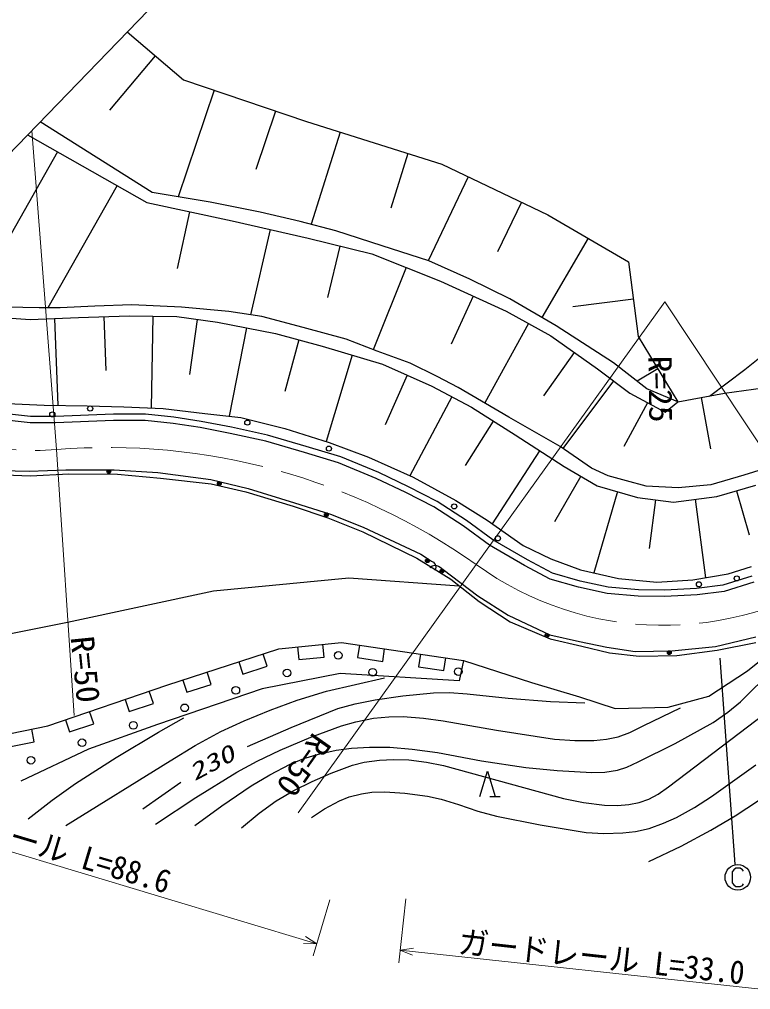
# Model space of a CAD drawing. Units: millimetres on the paper. Extents: x 40 to 680, y 20 to 380.
# Drawn here: x 418.1 to 475.4, y 242.5 to 318.6 of the extents above; entities that cross this region are included whole.
import ezdxf
from ezdxf.enums import TextEntityAlignment as Align

# ---------------------------------------------------------------- set-up
doc = ezdxf.new("R2010")
doc.units = ezdxf.units.MM
doc.linetypes.add('CHAIN', pattern=[18.5, 12, -1.5, 3.5, -1.5])
for name, color, linetype, lineweight in [('M-BGD', 7, 'Continuous', 25), ('M-BGD-EXST', 7, 'Continuous', 25), ('M-BMK', 2, 'CHAIN', 13), ('M-BMK-OTRS', 5, 'Continuous', 25), ('M-STR-HTXT', 7, 'Continuous', 13)]:
    doc.layers.add(name, color=color, linetype=linetype, lineweight=lineweight)
doc.styles.add('ＭＳ ゴシック', font='')
doc.styles.get('ＭＳ ゴシック').set_extended_font_data('MS Gothic')

msp = doc.modelspace()

# ---------------------------------------------------------------- linework, layer by layer
at = {"layer": 'M-BGD'}
for p, q in [((426.487, 317.6), (430.92, 313.847)), ((428.703, 315.723), (425.111, 311.48)), ((430.92, 313.847), (440.542, 310.586)), ((433.325, 313.031), (430.495, 304.68)), ((438.137, 311.401), (436.581, 306.809)), ((428.459, 305.019), (419.693, 310.563)), ((440.542, 310.586), (451.159, 307.246)), ((443.197, 309.751), (440.922, 302.521)), ((418.693, 309.528), (428.049, 304.237)), ((421.032, 308.205), (417.057, 301.175)), ((448.505, 308.081), (447.152, 303.781)), ((451.159, 307.246), (459.47, 303.27)), ((453.237, 306.252), (450.085, 299.666)), ((425.71, 305.56), (420.284, 295.965)), ((432.992, 304.264), (428.459, 305.019)), ((428.049, 304.237), (434.736, 302.783)), ((436.929, 303.468), (432.992, 304.264)), ((457.392, 304.264), (455.525, 300.362)), ((431.392, 303.51), (430.422, 299.05)), ((434.736, 302.783), (440.674, 301.424)), ((440.07, 302.753), (436.929, 303.468)), ((459.47, 303.27), (465.797, 299.572)), ((437.705, 302.103), (436.176, 295.427)), ((442.853, 301.997), (440.07, 302.753)), ((446.472, 300.844), (442.853, 301.997)), ((440.674, 301.424), (445.682, 300.208)), ((462.633, 301.421), (459.002, 295.207)), ((443.178, 300.816), (442.199, 296.784)), ((450.13, 299.651), (446.472, 300.844)), ((445.682, 300.208), (451.048, 298.061)), ((448.365, 299.134), (445.783, 292.68)), ((453.351, 298.22), (450.13, 299.651)), ((465.797, 299.572), (466.552, 293.726)), ((456.492, 296.669), (453.351, 298.22)), ((451.048, 298.061), (456.199, 295.7)), ((453.624, 296.881), (451.899, 293.118)), ((460.11, 294.561), (456.492, 296.669)), ((419.604, 295.965), (417.029, 296.029)), ((421.258, 295.965), (419.604, 295.965)), ((423.961, 296.092), (421.258, 295.965)), ((426.854, 296.219), (423.961, 296.092)), ((430.755, 296.029), (426.854, 296.219)), ((434.475, 295.679), (430.755, 296.029)), ((466.174, 296.649), (461.437, 296.037)), ((415.957, 295.28), (418.887, 295.06)), ((418.887, 295.06), (422.697, 295.206)), ((422.697, 295.206), (426.653, 295.353)), ((424.675, 295.28), (424.831, 291.058)), ((426.653, 295.353), (430.39, 295.28)), ((428.521, 295.316), (428.38, 288.124)), ((430.39, 295.28), (433.576, 294.84)), ((437.051, 295.297), (434.475, 295.679)), ((440.294, 294.439), (437.051, 295.297)), ((456.199, 295.7), (459.705, 293.768)), ((420.792, 295.133), (421.054, 288.325)), ((431.983, 295.06), (431.389, 290.754)), ((433.576, 294.84), (438.119, 293.961)), ((435.848, 294.401), (434.506, 287.469)), ((443.664, 293.517), (440.294, 294.439)), ((457.952, 294.734), (454.525, 288.515)), ((464.604, 291.659), (460.11, 294.561)), ((438.119, 293.961), (441.782, 292.972)), ((459.705, 293.768), (463.354, 291.193)), ((466.552, 293.726), (469.654, 288.597)), ((439.95, 293.466), (438.854, 289.405)), ((441.782, 292.972), (446.507, 291.543)), ((446.081, 292.563), (443.664, 293.517)), ((444.145, 292.258), (442.095, 285.479)), ((448.689, 291.641), (446.081, 292.563)), ((461.529, 292.481), (459.115, 289.06)), ((446.507, 291.543), (450.378, 289.822)), ((450.787, 290.591), (448.689, 291.641)), ((467.228, 289.631), (464.604, 291.659)), ((448.443, 290.683), (446.711, 286.788)), ((452.441, 289.733), (450.787, 290.591)), ((463.354, 291.193), (465.885, 289.286)), ((468.083, 291.182), (466.474, 290.214)), ((464.619, 290.24), (460.633, 284.947)), ((473.315, 289.27), (478.78, 290.041)), ((450.378, 289.822), (453.492, 288.173)), ((456.415, 287.411), (452.441, 289.733)), ((465.885, 289.286), (468.675, 287.784)), ((469.654, 288.597), (467.228, 289.631)), ((469.654, 288.597), (473.315, 289.27)), ((417.128, 288.476), (420.005, 288.345)), ((420.005, 288.345), (423.372, 288.28)), ((451.935, 288.997), (448.659, 282.809)), ((467.28, 288.535), (465.429, 285.097)), ((468.675, 287.784), (469.654, 288.597)), ((471.484, 288.933), (472.222, 284.917)), ((418.92, 287.463), (416.142, 287.757)), ((418.92, 287.463), (416.142, 287.757)), ((425.426, 287.626), (420.882, 287.463)), ((425.426, 287.626), (420.882, 287.463)), ((423.372, 288.28), (426.248, 288.214)), ((427.943, 287.626), (425.426, 287.626)), ((427.943, 287.626), (425.426, 287.626)), ((426.248, 288.214), (429.321, 288.084)), ((430.165, 287.397), (427.943, 287.626)), ((430.165, 287.397), (427.943, 287.626)), ((429.321, 288.084), (432.59, 287.691)), ((432.59, 287.691), (435.401, 287.365)), ((453.492, 288.173), (456.899, 286.012)), ((418.894, 286.963), (416.067, 287.262)), ((420.882, 286.963), (418.894, 286.963)), ((420.882, 287.463), (418.92, 287.463)), ((420.882, 287.463), (418.92, 287.463)), ((425.435, 287.126), (420.882, 286.963)), ((427.917, 287.126), (425.435, 287.126)), ((430.102, 286.901), (427.917, 287.126)), ((432.214, 286.576), (430.102, 286.901)), ((432.29, 287.07), (430.165, 287.397)), ((432.29, 287.07), (430.165, 287.397)), ((434.676, 286.613), (432.29, 287.07)), ((434.676, 286.613), (432.29, 287.07)), ((435.401, 287.365), (438.866, 286.515)), ((455.195, 287.093), (452.981, 283.602)), ((460.422, 285.09), (456.415, 287.411)), ((434.582, 286.122), (432.214, 286.576)), ((437.364, 285.507), (434.582, 286.122)), ((437.488, 285.992), (434.676, 286.613)), ((437.488, 285.992), (434.676, 286.613)), ((438.866, 286.515), (442.331, 285.403)), ((440.388, 284.629), (437.364, 285.507)), ((440.528, 285.109), (437.488, 285.992)), ((440.528, 285.109), (437.488, 285.992)), ((442.331, 285.403), (445.404, 284.259)), ((456.899, 286.012), (460.745, 283.521)), ((443.072, 283.821), (440.388, 284.629)), ((443.241, 284.292), (440.528, 285.109)), ((443.241, 284.292), (440.528, 285.109)), ((458.822, 284.767), (455.112, 279.039)), ((462.902, 283.405), (460.422, 285.09)), ((446.012, 282.593), (443.072, 283.821)), ((446.216, 283.05), (443.241, 284.292)), ((446.216, 283.05), (443.241, 284.292)), ((445.404, 284.259), (448.926, 282.69)), ((479.451, 284.299), (474.817, 282.848)), ((416.632, 283.227), (418.806, 283.173)), ((418.806, 283.173), (421.686, 283.282)), ((421.686, 283.282), (425.49, 283.282)), ((425.49, 283.282), (428.914, 283.064)), ((428.914, 283.064), (433.044, 282.521)), ((448.559, 281.938), (446.216, 283.05)), ((448.56, 281.938), (446.216, 283.05)), ((460.745, 283.521), (463.346, 282.019)), ((464.206, 282.801), (462.902, 283.405)), ((416.913, 282.89), (418.933, 282.797)), ((418.933, 282.797), (421.932, 282.947)), ((421.932, 282.947), (425.741, 282.917)), ((425.741, 282.917), (429.1, 282.617)), ((429.1, 282.617), (433.089, 282.167)), ((433.044, 282.521), (435.979, 281.814)), ((448.345, 281.486), (446.012, 282.593)), ((448.926, 282.69), (452.26, 280.86)), ((462.045, 282.77), (459.981, 279.196)), ((465.637, 282.419), (464.206, 282.801)), ((467.173, 281.989), (465.637, 282.419)), ((474.817, 282.848), (472.255, 282.106)), ((433.089, 282.167), (435.788, 281.537)), ((435.788, 281.537), (439.507, 280.427)), ((435.979, 281.814), (439.62, 280.673)), ((450.531, 280.361), (448.345, 281.486)), ((450.782, 280.794), (448.559, 281.938)), ((450.782, 280.794), (448.56, 281.938)), ((464.921, 281.561), (463.07, 275.194)), ((463.346, 282.019), (466.496, 281.103)), ((469.677, 281.846), (467.173, 281.989)), ((472.255, 282.106), (469.677, 281.846)), ((472.723, 281.177), (475.764, 282.056)), ((474.243, 281.616), (475.238, 278.178)), ((453.103, 279.29), (450.782, 280.794)), ((453.103, 279.29), (450.782, 280.794)), ((452.26, 280.86), (454.712, 279.323)), ((466.496, 281.103), (469.317, 280.737)), ((467.906, 280.92), (467.409, 277.095)), ((469.317, 280.737), (472.723, 281.177)), ((471.02, 280.957), (471.813, 274.811)), ((439.507, 280.427), (442.237, 279.498)), ((439.62, 280.673), (442.446, 279.804)), ((452.82, 278.878), (450.531, 280.361)), ((442.237, 279.498), (444.966, 278.418)), ((442.446, 279.804), (445, 278.771)), ((455.163, 277.787), (453.103, 279.29)), ((455.163, 277.787), (453.103, 279.29)), ((454.712, 279.323), (457.523, 277.329)), ((444.966, 278.418), (449.203, 276.336)), ((445, 278.771), (449.511, 276.652)), ((454.889, 277.367), (452.82, 278.878)), ((457.876, 276.218), (455.163, 277.787)), ((457.876, 276.218), (455.163, 277.787)), ((457.633, 275.781), (454.889, 277.367)), ((457.523, 277.329), (459.713, 276.283)), ((449.203, 276.336), (451.872, 274.686)), ((449.511, 276.652), (450.109, 276.271)), ((450.109, 276.271), (450.362, 276.11)), ((459.837, 275.172), (457.876, 276.218)), ((459.837, 275.172), (457.876, 276.218)), ((459.713, 276.283), (462.034, 275.433)), ((450.237, 275.595), (450.286, 275.659)), ((450.286, 275.659), (450.39, 275.73)), ((450.362, 276.11), (450.497, 276.024)), ((450.39, 275.73), (450.498, 275.774)), ((450.497, 276.024), (450.571, 275.954)), ((450.498, 275.774), (450.639, 275.793)), ((450.571, 275.954), (450.64, 275.839)), ((450.632, 275.417), (450.6, 275.366)), ((450.669, 275.512), (450.632, 275.417)), ((450.639, 275.793), (450.755, 275.78)), ((450.64, 275.839), (450.675, 275.745)), ((450.683, 275.645), (450.669, 275.512)), ((450.675, 275.745), (450.683, 275.645)), ((450.755, 275.78), (450.89, 275.727)), ((450.89, 275.727), (451.018, 275.63)), ((451.018, 275.63), (451.256, 275.449)), ((451.256, 275.449), (453.974, 273.384)), ((459.648, 274.706), (457.633, 275.781)), ((462.034, 275.433), (465.009, 274.747)), ((473.606, 275.106), (475.437, 275.695)), ((433.266, 273.786), (443.863, 274.812)), ((443.863, 274.812), (452.519, 274.179)), ((451.872, 274.686), (454.091, 272.947)), ((461.871, 274.066), (459.648, 274.706)), ((461.995, 274.551), (459.837, 275.172)), ((461.995, 274.551), (459.837, 275.172)), ((465.009, 274.747), (468.016, 274.453)), ((468.016, 274.453), (470.827, 274.649)), ((470.827, 274.649), (473.606, 275.106)), ((475.462, 274.943), (473.174, 274.224)), ((475.462, 274.943), (473.174, 274.224)), ((464.109, 273.565), (461.871, 274.066)), ((464.185, 274.06), (461.995, 274.551)), ((464.185, 274.06), (461.995, 274.551)), ((466.571, 273.864), (464.185, 274.06)), ((466.571, 273.864), (464.185, 274.06)), ((468.63, 273.831), (466.571, 273.864)), ((468.63, 273.831), (466.571, 273.864)), ((471.115, 273.962), (468.63, 273.831)), ((471.115, 273.962), (468.63, 273.831)), ((473.174, 274.224), (471.115, 273.962)), ((473.174, 274.224), (471.115, 273.962)), ((475.612, 274.466), (473.281, 273.733)), ((421.814, 271.336), (433.266, 273.786)), ((453.974, 273.384), (456.365, 271.862)), ((466.547, 273.364), (464.109, 273.565)), ((468.64, 273.331), (466.547, 273.364)), ((471.159, 273.464), (468.64, 273.331)), ((473.281, 273.733), (471.159, 273.464)), ((454.091, 272.947), (456.521, 271.357)), ((456.365, 271.862), (459.626, 270.34)), ((475.111, 267.519), (480.462, 271.777)), ((411.615, 269.285), (421.814, 271.336)), ((456.521, 271.357), (459.64, 270.007)), ((459.626, 270.34), (461.962, 269.797)), ((472.614, 269.417), (475.766, 270.177)), ((438.394, 269.228), (443.294, 269.741)), ((439.849, 269.381), (439.953, 268.386)), ((441.942, 268.594), (441.838, 269.589)), ((443.294, 269.741), (452.866, 268.317)), ((444.698, 269.532), (444.55, 268.543)), ((459.64, 270.007), (462.129, 269.437)), ((461.962, 269.797), (464.082, 269.362)), ((462.129, 269.437), (464.289, 268.928)), ((464.082, 269.362), (466.31, 269.036)), ((469.19, 269.09), (472.614, 269.417)), ((472.747, 269.138), (475.776, 269.737)), ((429.62, 266.38), (438.394, 269.228)), ((437.46, 267.874), (437.151, 268.825)), ((439.953, 268.386), (441.942, 268.594)), ((444.55, 268.543), (446.529, 268.249)), ((446.529, 268.249), (446.676, 269.238)), ((449.484, 268.82), (449.336, 267.831)), ((451.315, 267.537), (451.462, 268.526)), ((464.289, 268.928), (466.628, 268.658)), ((466.31, 269.036), (469.19, 269.09)), ((466.628, 268.658), (469.567, 268.718)), ((469.567, 268.718), (472.747, 269.138)), ((435.249, 268.207), (435.558, 267.256)), ((435.558, 267.256), (437.46, 267.874)), ((449.336, 267.831), (451.315, 267.537)), ((452.866, 268.317), (452.524, 266.721)), ((452.866, 268.317), (458.189, 266.608)), ((433.073, 266.449), (432.764, 267.401)), ((443.18, 267.291), (437.083, 266.095)), ((452.524, 266.721), (443.18, 267.291)), ((472.091, 265.525), (475.111, 267.519)), ((420.276, 263.189), (429.62, 266.38)), ((430.862, 266.783), (431.171, 265.832)), ((431.171, 265.832), (433.073, 266.449)), ((458.189, 266.608), (461.95, 265.468)), ((428.553, 264.959), (428.23, 265.905)), ((437.083, 266.095), (428.879, 263.303)), ((468.901, 264.67), (472.091, 265.525)), ((426.337, 265.259), (426.66, 264.312)), ((426.66, 264.312), (428.553, 264.959)), ((461.95, 265.468), (464.741, 264.556)), ((423.881, 263.363), (423.558, 264.31)), ((464.741, 264.556), (468.901, 264.67)), ((421.665, 263.664), (421.988, 262.717)), ((421.988, 262.717), (423.881, 263.363)), ((428.879, 263.303), (423.466, 261.366)), ((411.331, 261.366), (420.276, 263.189)), ((419.219, 261.953), (419.019, 262.933)), ((417.259, 261.554), (419.219, 261.953)), ((423.466, 261.366), (418.168, 258.859)), ((454.132, 257.652), (454.732, 259.652)), ((454.732, 259.652), (455.332, 257.652)), ((427.739, 256.694), (430.712, 258.776)), ((454.932, 257.652), (455.732, 257.652))]:
    msp.add_line(p, q, dxfattribs=at)
for points in [[(472.137, 289.053), (474.897, 291.13), (477.773, 293.443), (478.846, 294.526)], [(467.39, 252.555), (469.914, 253.767), (472.252, 255.005), (474.145, 256.128), (475.984, 257.336), (478.406, 259.107), (480.634, 260.858), (488.097, 266.876), (489.845, 268.216), (491.651, 269.471), (493.058, 270.308), (494.832, 271.232), (497.651, 272.569), (500.769, 273.924), (500.988, 274.008)], [(431.81, 255.383), (433.906, 256.923), (436.218, 258.483), (437.681, 259.357), (439.284, 260.181), (440.356, 260.625), (441.502, 260.983), (442.873, 261.281), (444.088, 261.443), (445.488, 261.529), (447.089, 261.512), (448.846, 261.369), (450.827, 261.098), (454.281, 260.461), (457.751, 259.941), (460.211, 259.695), (462.923, 259.537), (463.931, 259.575), (464.916, 259.728), (465.648, 259.957), (466.558, 260.366), (469.442, 261.813), (472.437, 263.449), (473.576, 264.264), (474.56, 265.091), (477.134, 267.603)], [(421.7, 255.383), (429.86, 260.454), (431.841, 261.667), (433.843, 262.766), (435.66, 263.6), (437.705, 264.419), (439.835, 265.201), (442.122, 265.925), (446.655, 266.949)], [(435.94, 261.573), (439.362, 263.075), (443.009, 264.556), (444.356, 264.923), (445.926, 265.236), (448.108, 265.551), (450.501, 265.787), (451.755, 265.806), (453.151, 265.718), (456.367, 265.356), (459.675, 265.095), (462.38, 265.012)], [(428.708, 255.497), (431.884, 257.583), (435.083, 259.558), (436.691, 260.431), (438.496, 261.287), (440.895, 262.297), (443.292, 263.193), (444.423, 263.517), (445.801, 263.786), (446.999, 263.908), (448.138, 263.924), (449.734, 263.8), (451.268, 263.583), (455.45, 262.851), (459.998, 262.162), (461.579, 262.05), (463.062, 262.057), (464.064, 262.145), (464.969, 262.334), (465.901, 262.683), (466.981, 263.219), (469.869, 264.613)], [(435.456, 255.212), (436.846, 256.36), (438.175, 257.311), (439.556, 258.117), (440.994, 258.831), (442.474, 259.489), (444.168, 260.105), (445.085, 260.34), (446.273, 260.515), (447.364, 260.568), (448.565, 260.519), (449.957, 260.346), (451.288, 260.082), (460.686, 257.513), (462.253, 257.199), (463.914, 256.981), (464.915, 256.951), (465.826, 257.025), (466.616, 257.187), (467.374, 257.449), (468.112, 257.84), (468.93, 258.417), (476.527, 264.202)], [(418.737, 255.896), (420.626, 257.378), (422.458, 258.688), (425.628, 260.705), (428.942, 262.692), (430.93, 263.816)], [(440.957, 256.01), (441.956, 256.677), (443.142, 257.324), (443.891, 257.618), (444.861, 257.877), (445.684, 257.99), (446.684, 258.015), (448.253, 257.911), (450.041, 257.679), (451.12, 257.439), (452.455, 257.017), (453.972, 256.505), (455.45, 256.113), (458.865, 255.43), (462.461, 254.822), (463.861, 254.759), (465.348, 254.796), (466.341, 254.913), (467.398, 255.158), (468.535, 255.553), (469.558, 256.01), (470.961, 256.785), (472.306, 257.651), (475.779, 260.135)]]:
    msp.add_lwpolyline(points, dxfattribs=at)
for centre, radius in [((420.635, 287.612), 0.2), ((423.599, 288.076), 0.2), ((435.918, 286.969), 0.2), ((442.31, 284.934), 0.2), ((425.067, 283.132), 0.15), ((425.067, 283.132), 0.09), ((425.067, 283.132), 0.03), ((433.722, 282.203), 0.15), ((433.722, 282.203), 0.09), ((433.722, 282.203), 0.03), ((452.13, 280.399), 0.2), ((442.11, 279.75), 0.15), ((442.11, 279.75), 0.09), ((442.11, 279.75), 0.03), ((455.558, 277.899), 0.2), ((450.028, 276.145), 0.15), ((450.028, 276.145), 0.09), ((450.028, 276.145), 0.03), ((451.166, 275.329), 0.15), ((451.166, 275.329), 0.09), ((451.166, 275.329), 0.03), ((474.27, 274.757), 0.2), ((471.306, 274.292), 0.2), ((459.4, 270.28), 0.15), ((459.4, 270.28), 0.09), ((459.4, 270.28), 0.03), ((443.044, 268.722), 0.3), ((468.986, 268.937), 0.15), ((468.986, 268.937), 0.09), ((468.986, 268.937), 0.03), ((439.029, 267.351), 0.3), ((445.737, 267.4), 0.3), ((452.445, 267.449), 0.3), ((435.014, 265.98), 0.3), ((430.999, 264.609), 0.3), ((426.984, 263.238), 0.3), ((422.969, 261.867), 0.3), ((418.954, 260.496), 0.3)]:
    msp.add_circle(centre, radius, dxfattribs=at)
at = {"layer": 'M-BGD-EXST'}
for p, q in [((472.94, 268.493), (474.136, 252.352)), ((474.033, 251.92), (473.913, 251.76)), ((474.193, 252.04), (474.033, 251.92)), ((474.553, 252.04), (474.193, 252.04)), ((474.713, 251.92), (474.553, 252.04)), ((474.793, 251.8), (474.713, 251.92)), ((473.913, 251.76), (473.913, 250.88)), ((473.913, 250.88), (474.033, 250.72)), ((474.033, 250.72), (474.193, 250.6)), ((474.193, 250.6), (474.553, 250.6)), ((474.553, 250.6), (474.713, 250.68)), ((474.713, 250.68), (474.793, 250.8))]:
    msp.add_line(p, q, dxfattribs=at)
msp.add_circle((474.353, 251.32), 1, dxfattribs=at)
at = {"layer": 'M-BMK'}
for centre, radius, start, end in [((419.094, 309.79), 25, 228.05247, 274.25415), ((424.984, 235.022), 50, 54.74098, 94.62839), ((468.541, 296.076), 25, 234.00212, 304.14845)]:
    msp.add_arc(centre, radius, start, end, dxfattribs=at)
at = {"layer": 'M-BMK-OTRS'}
msp.add_line((402.348, 292.599), (428.923, 320.123), dxfattribs=at)
at = {"layer": 'M-STR-HTXT'}
for p, q in [((419.016, 309.863), (420.949, 284.859)), ((468.644, 296.453), (453.847, 275.85)), ((468.644, 296.453), (482.575, 275.386)), ((420.949, 284.859), (422.342, 263.998)), ((453.847, 275.85), (439.897, 256.376)), ((392, 260.968), (441.358, 246.118)), ((441.07, 245.16), (442.389, 249.545)), ((448.342, 249.633), (447.798, 244.608)), ((440.481, 246.674), (441.358, 246.118)), ((441.358, 246.118), (440.32, 246.138)), ((447.906, 245.602), (448.93, 245.772)), ((448.87, 245.216), (447.906, 245.602)), ((447.906, 245.602), (476.387, 242.517))]:
    msp.add_line(p, q, dxfattribs=at)

# ---------------------------------------------------------------- texts
at = {"layer": 'M-BGD', "style": 'ＭＳ ゴシック', "oblique": 15, "width": 1.4}
msp.add_text('230', height=1.32, rotation=27.9, dxfattribs=at).set_placement((431.959, 258.491), align=Align.BOTTOM_LEFT)
at = {"layer": 'M-STR-HTXT', "style": 'ＭＳ ゴシック'}
for s, rotation, width, p in [('R=25', 270.9, 1.05, (466.793, 292.193)), ('R=50', 275.7, 1.05, (421.512, 270.087)), ('R=50', 235, 1.05, (440.646, 263.087)), ('ガードレール L=88.6', 343.4, 0.95, (407.821, 255.941)), ('ガードレール L=33.0', 353.7, 0.95, (452.319, 244.847))]:
    msp.add_text(s, height=1.833, rotation=rotation, dxfattribs=dict(at, width=width)).set_placement(p, align=Align.BOTTOM_LEFT)

doc.saveas('drawing.dxf')
